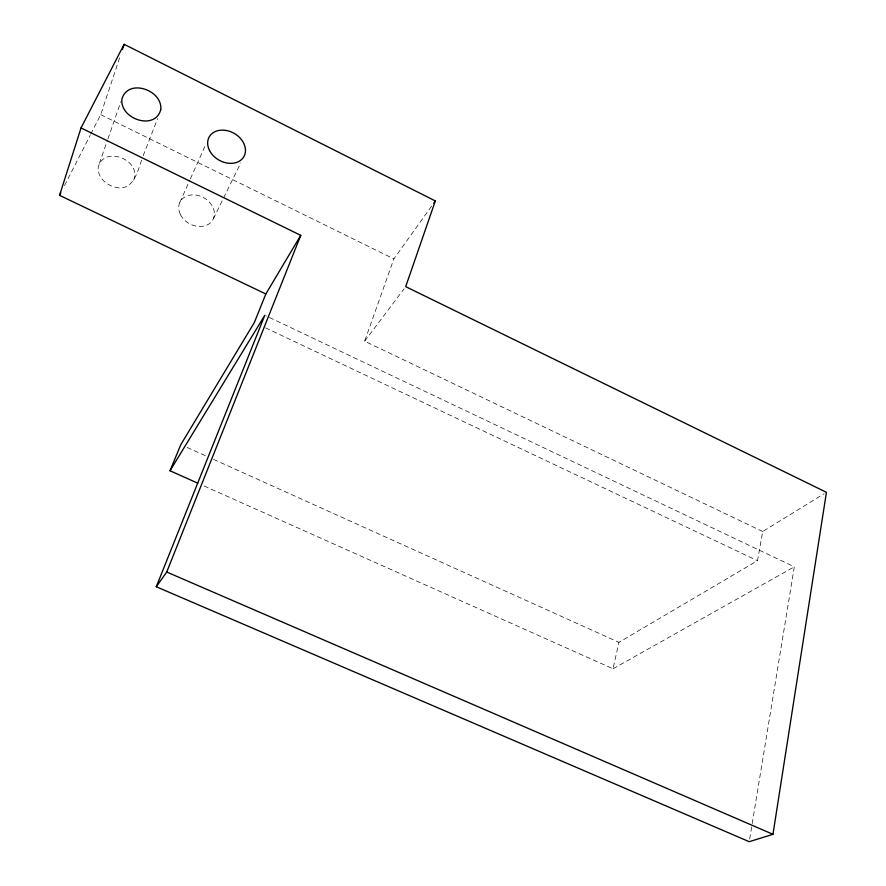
<?xml version="1.0" encoding="UTF-8"?>
<svg xmlns="http://www.w3.org/2000/svg" width="886" height="886" viewBox="0 0 886 886"><rect width="100%" height="100%" fill="white"/><g stroke="black" fill="none" stroke-linecap="round" stroke-linejoin="round"><path stroke-width="0.66" stroke-dasharray="4.43 3.32" d="M749.678 838.976L794.332 566.818L266.055 315.881M204.101 485.993L613.023 668.786L618.937 642.339L757.497 560.694L762.702 531.522L824.124 493.735M133.675 180.091C141.871 159.834 103.651 145.016 98.213 167.221C97.36 176.912 105.777 184.82 114.604 187.035C133.852 192.594 137.817 170.234 142.668 157.021M90.715 134.229L100.694 114.671L120.23 56.028M99.365 163.445L107.427 140.298M107.87 139.013L120.861 101.724M762.702 531.522L364.644 341.21L393.849 258.9L432.135 205.397M143.167 155.737L157.653 118.558M179.814 202.473L189.837 180.091M190.39 178.839L205.973 144.019M213.371 218.753L240.782 162.946M64.545 185.573L90.095 135.447M364.644 341.21L404.06 288.825M613.023 668.786L794.332 566.818M187.112 447.441L207.258 456.534M213.548 459.38L618.937 642.339M265.556 327.864L757.497 560.694M100.694 114.671L393.849 258.9M180.456 214.622A18.661 14.829 28.9 0 0 211.256 221.998A18.661 14.829 28.9 0 0 197.955 195.463A18.661 14.829 28.9 0 0 180.456 214.622"/><path stroke-width="1.33" d="M197.788 483.18L170.023 470.765L264.803 315.283L156.279 586.742L749.235 841.7L772.957 834.313L826.439 492.317L405.699 286.643L435.325 200.934L124.14 44.3L81.025 127.938L59.561 195.352L265.833 293.975L300.753 235.344L81.025 127.938M122.401 49.516L124.14 44.3M156.279 586.742L166.734 572.024L300.753 235.344M265.833 293.975L254.326 322.548L180.822 444.606L170.023 470.765M59.561 195.352L60.802 192.904M433.73 203.171L435.325 200.934M166.734 572.024L772.957 834.313M160.776 109.51C155.36 131.084 119.71 119.078 121.903 99.232C127.551 77.924 162.703 89.818 160.776 109.51M209.55 150.542A19.946 15.394 29.8 0 0 242.232 158.86A19.946 15.394 29.8 0 0 227.89 130.818A19.946 15.394 29.8 0 0 209.55 150.542"/></g></svg>
